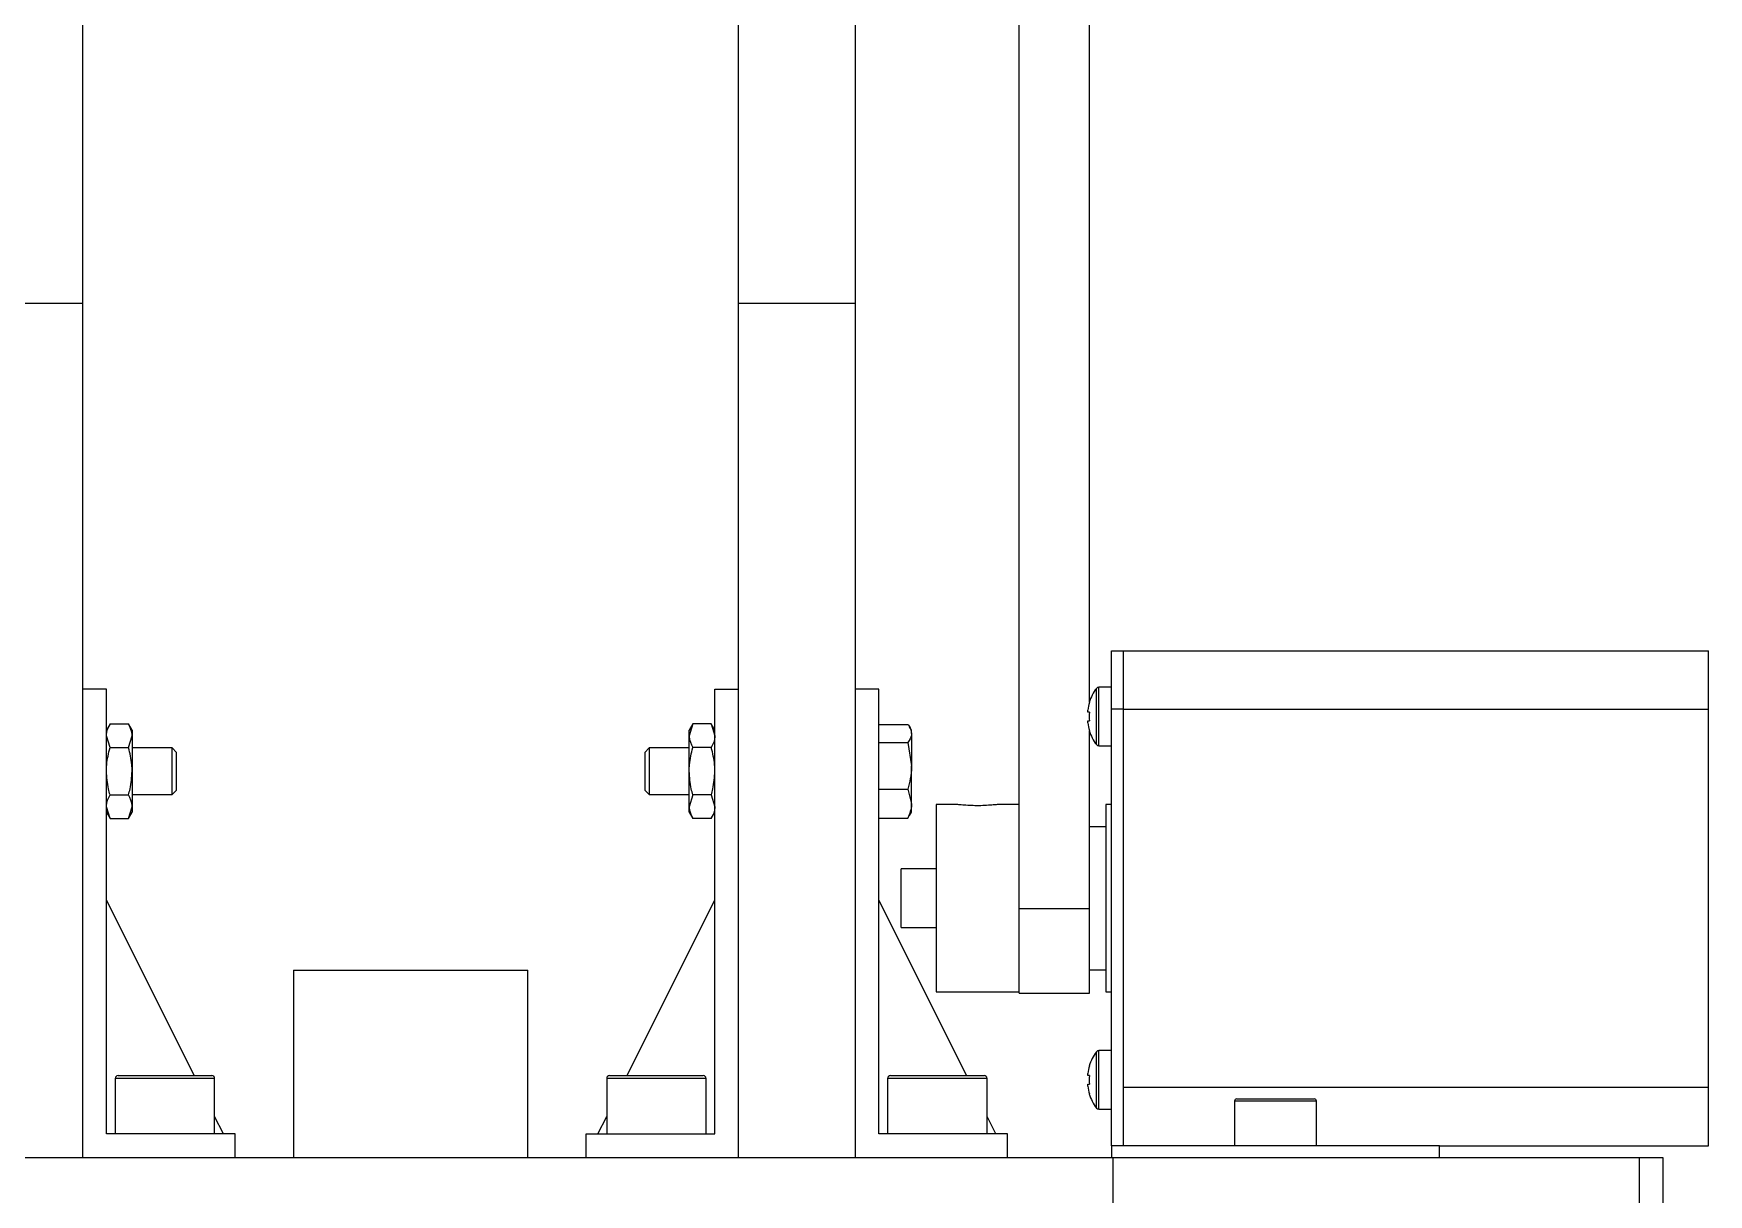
# Model space of a CAD drawing. Header units: millimetres. Extents: x -117 to 822, y -67 to 297.
# Drawn here: x 102.52 to 138.3, y 221 to 245.8 of the extents above; entities that cross this region are included whole.
import ezdxf

# ---------------------------------------------------------------- set-up
doc = ezdxf.new("R2010")
doc.units = ezdxf.units.MM

msp = doc.modelspace()

# ---------------------------------------------------------------- linework, layer by layer
at = {"color": 7, "linetype": 'Continuous', "lineweight": 25}
for p, q in [((125.0774, 231.521), (125.0774, 256.2078)), ((103.5774, 240.04), (103.5774, 256.0101)), ((123.5774, 227.1038), (123.5774, 255.7601)), ((120.0774, 240.04), (120.0774, 254.3851)), ((117.5774, 240.04), (117.5774, 252.0392)), ((101.0774, 240.04), (103.5774, 240.04)), ((103.5774, 221.79), (103.5774, 240.04)), ((117.5774, 240.04), (120.0774, 240.04)), ((117.5774, 221.79), (117.5774, 240.04)), ((120.0774, 221.79), (120.0774, 240.04)), ((125.5524, 232.615), (125.8024, 232.615)), ((125.5524, 231.365), (125.5524, 232.615)), ((125.8024, 231.365), (125.8024, 232.615)), ((125.8024, 232.615), (138.3024, 232.615)), ((138.3024, 231.365), (138.3024, 232.615)), ((104.0774, 231.79), (103.5774, 231.79)), ((104.0774, 222.29), (104.0774, 231.79)), ((117.0774, 231.79), (117.5774, 231.79)), ((117.0774, 222.29), (117.0774, 231.79)), ((120.5774, 231.79), (120.0774, 231.79)), ((120.5774, 222.29), (120.5774, 231.79)), ((125.5524, 231.8338), (125.2761, 231.8338)), ((125.0409, 231.3013), (125.0409, 231.3445)), ((125.0779, 231.3013), (125.0409, 231.3013)), ((125.074, 231.5106), (125.0779, 231.5086)), ((125.0774, 231.507), (125.0774, 231.5089)), ((125.0774, 231.2951), (125.0774, 231.3013)), ((125.8024, 231.365), (125.5524, 231.365)), ((125.5524, 222.04), (125.5524, 231.365)), ((125.8024, 223.29), (125.8024, 231.365)), ((125.8024, 231.365), (138.3024, 231.365)), ((125.8024, 222.04), (125.8024, 231.365)), ((138.3024, 223.29), (138.3024, 231.365)), ((104.1555, 231.0503), (104.0774, 230.915)), ((104.1555, 230.5451), (104.0774, 230.7977)), ((104.1555, 231.0503), (104.5492, 231.0503)), ((104.6274, 230.915), (104.5492, 231.0503)), ((104.5492, 230.5451), (104.6274, 230.7977)), ((104.6274, 230.915), (104.6274, 230.7977)), ((104.6274, 230.7977), (104.6274, 230.04)), ((116.6055, 231.0503), (116.5274, 230.915)), ((116.6055, 231.0503), (116.5274, 230.7977)), ((116.5274, 230.7977), (116.5274, 230.915)), ((116.5274, 230.04), (116.5274, 230.7977)), ((116.9992, 231.0503), (116.6055, 231.0503)), ((117.0774, 230.915), (116.9992, 231.0503)), ((116.9992, 231.0503), (117.0774, 230.7977)), ((120.5774, 231.0416), (121.1992, 231.0416)), ((121.2774, 230.915), (121.2359, 230.9867)), ((121.2774, 230.8487), (121.2774, 230.915)), ((121.2774, 230.8487), (121.2774, 230.155)), ((125.0409, 231.073), (125.0409, 231.1163)), ((125.0409, 231.1163), (125.0779, 231.1163)), ((125.0779, 230.909), (125.074, 230.907)), ((125.0774, 231.1163), (125.0774, 231.1224)), ((125.0774, 230.9087), (125.0774, 230.9106)), ((125.0774, 227.1038), (125.0774, 230.8965)), ((104.1555, 230.5451), (104.5492, 230.5451)), ((105.4799, 230.54), (104.6274, 230.54)), ((105.5774, 230.4425), (105.4799, 230.54)), ((105.4799, 230.04), (105.4799, 230.54)), ((105.5774, 230.04), (105.5774, 230.4425)), ((115.6749, 230.54), (115.5774, 230.4425)), ((115.5774, 230.4425), (115.5774, 229.6375)), ((116.5274, 230.54), (115.6749, 230.54)), ((115.6749, 230.54), (115.6749, 229.54)), ((116.9992, 230.5451), (116.6055, 230.5451)), ((120.5774, 230.6558), (121.1992, 230.6558)), ((121.1992, 230.6558), (121.2774, 230.155)), ((125.2761, 230.5838), (125.5524, 230.5838)), ((121.2774, 229.3463), (121.2774, 230.155)), ((104.6274, 230.04), (104.6274, 229.2822)), ((105.4799, 229.54), (105.4799, 230.04)), ((105.5774, 229.6375), (105.5774, 230.04)), ((116.5274, 229.2822), (116.5274, 230.04)), ((104.1555, 229.5348), (104.5492, 229.5348)), ((104.6274, 229.54), (105.4799, 229.54)), ((105.4799, 229.54), (105.5774, 229.6375)), ((115.5774, 229.6375), (115.6749, 229.54)), ((115.6749, 229.54), (116.5274, 229.54)), ((116.6055, 229.5348), (116.5274, 229.2822)), ((116.9992, 229.5348), (116.6055, 229.5348)), ((116.9992, 229.5348), (117.0774, 229.2822)), ((120.5774, 229.6542), (121.1992, 229.6542)), ((121.1992, 229.6542), (121.2774, 229.3463)), ((104.1555, 229.0296), (104.0774, 229.2822)), ((104.0774, 229.165), (104.1555, 229.0296)), ((104.1555, 229.0296), (104.5492, 229.0296)), ((104.5492, 229.0296), (104.6274, 229.2822)), ((104.5492, 229.0296), (104.6274, 229.165)), ((104.6274, 229.2822), (104.6274, 229.165)), ((116.5274, 229.165), (116.5274, 229.2822)), ((116.5274, 229.165), (116.6055, 229.0296)), ((116.9992, 229.0296), (116.6055, 229.0296)), ((116.9992, 229.0296), (117.0774, 229.165)), ((120.5774, 229.0384), (121.1992, 229.0384)), ((121.1992, 229.0384), (121.2283, 229.0972)), ((121.2359, 229.0932), (121.2774, 229.165)), ((121.2774, 229.165), (121.2774, 229.3463)), ((122.2306, 229.3275), (121.8024, 229.3275)), ((121.8024, 229.3275), (121.8024, 225.3275)), ((123.5774, 229.3275), (123.1486, 229.3275)), ((125.5524, 229.3275), (125.4274, 229.3275)), ((125.4274, 229.3275), (125.4274, 225.3275)), ((125.4274, 228.855), (125.0774, 228.855)), ((121.8024, 227.9525), (121.0524, 227.9525)), ((121.0524, 227.3275), (121.0524, 227.9525)), ((105.9524, 223.54), (104.0774, 227.29)), ((115.2024, 223.54), (117.0774, 227.29)), ((122.4524, 223.54), (120.5774, 227.29)), ((121.0524, 226.7025), (121.0524, 227.3275)), ((123.5774, 227.1038), (125.0774, 227.1038)), ((123.5774, 225.3), (123.5774, 227.1038)), ((125.0774, 225.3), (125.0774, 227.1038)), ((121.0524, 226.7025), (121.8024, 226.7025)), ((108.0774, 225.79), (108.0774, 221.79)), ((108.0774, 225.79), (113.0774, 225.79)), ((113.0774, 221.79), (113.0774, 225.79)), ((125.0774, 225.8), (125.4274, 225.8)), ((121.8024, 225.3275), (123.5774, 225.3275)), ((123.5774, 225.3), (125.0774, 225.3)), ((125.4274, 225.3275), (125.5524, 225.3275)), ((125.5524, 224.0711), (125.2761, 224.0711)), ((125.074, 223.7479), (125.0779, 223.746)), ((104.2649, 223.4775), (104.2649, 222.29)), ((104.3274, 223.54), (105.3274, 223.54)), ((105.3274, 223.54), (106.3274, 223.54)), ((106.3899, 222.29), (106.3899, 223.4775)), ((114.7649, 223.4775), (114.7649, 222.29)), ((114.8274, 223.54), (115.8274, 223.54)), ((115.8274, 223.54), (116.8274, 223.54)), ((116.8899, 222.29), (116.8899, 223.4775)), ((120.7649, 223.4775), (120.7649, 222.29)), ((120.8274, 223.54), (121.8274, 223.54)), ((121.8274, 223.54), (122.8274, 223.54)), ((122.8899, 222.29), (122.8899, 223.4775)), ((125.0409, 223.5386), (125.0409, 223.5819)), ((125.0779, 223.5386), (125.0409, 223.5386)), ((125.0409, 223.3104), (125.0409, 223.3536)), ((125.0409, 223.3536), (125.0779, 223.3536)), ((125.8024, 223.29), (138.3024, 223.29)), ((138.3024, 222.04), (138.3024, 223.29)), ((125.0779, 223.1463), (125.074, 223.1444)), ((128.1774, 222.99), (128.1774, 222.04)), ((128.2274, 223.04), (129.8774, 223.04)), ((129.9274, 222.04), (129.9274, 222.99)), ((106.5774, 222.29), (106.3899, 222.665)), ((114.5774, 222.29), (114.7649, 222.665)), ((123.0774, 222.29), (122.8899, 222.665)), ((125.2761, 222.8211), (125.5524, 222.8211)), ((106.8274, 222.29), (104.0774, 222.29)), ((106.8274, 221.79), (106.8274, 222.29)), ((114.3274, 222.29), (117.0774, 222.29)), ((114.3274, 221.79), (114.3274, 222.29)), ((123.3274, 222.29), (120.5774, 222.29)), ((123.3274, 221.79), (123.3274, 222.29)), ((125.5524, 222.04), (125.5524, 221.79)), ((132.5524, 222.04), (125.5524, 222.04)), ((132.5524, 222.04), (138.3024, 222.04)), ((132.5524, 221.79), (132.5524, 222.04)), ((95.5774, 221.79), (125.5774, 221.79)), ((125.5773, 221.79), (132.5524, 221.79)), ((125.5774, 221.79), (125.5774, 220.04)), ((132.5524, 221.79), (136.8274, 221.79)), ((136.8274, 220.04), (136.8274, 221.79)), ((136.8274, 221.79), (137.3274, 221.79)), ((137.3274, 221.79), (137.3274, 220.04))]:
    msp.add_line(p, q, dxfattribs=at)
at = {"color": 8, "linetype": 'Continuous', "lineweight": 25}
for p, q in [((125.2282, 231.2088), (125.2282, 231.8099)), ((125.2761, 231.2088), (125.2761, 231.8338)), ((125.2282, 230.6077), (125.2282, 231.2088)), ((125.2761, 230.5838), (125.2761, 231.2088)), ((125.2282, 223.4461), (125.2282, 224.0472)), ((125.2761, 223.4461), (125.2761, 224.0711)), ((105.3274, 223.4775), (104.2649, 223.4775)), ((106.3899, 223.4775), (105.3274, 223.4775)), ((115.8274, 223.4775), (114.7649, 223.4775)), ((116.8899, 223.4775), (115.8274, 223.4775)), ((121.8274, 223.4775), (120.7649, 223.4775)), ((122.8899, 223.4775), (121.8274, 223.4775)), ((125.2282, 222.8451), (125.2282, 223.4461)), ((125.2761, 222.8211), (125.2761, 223.4461)), ((129.9274, 222.99), (128.1774, 222.99))]:
    msp.add_line(p, q, dxfattribs=at)
at = {"color": 7, "linetype": 'Continuous', "lineweight": 25}
for centre, radius, start, end in [((126.0274, 231.2088), 1, 143.05387, 162.43676), ((125.2761, 231.7738), 0.06, 90, 143.05387), ((126.0274, 231.2088), 0.9957, 162.47555, 172.16395), ((126.1772, 231.2088), 1.1033, 175.19059, 184.80941), ((126.0274, 231.2088), 0.9957, 187.83605, 197.52445), ((126.0274, 231.2088), 1, 197.56324, 216.94613), ((125.2761, 230.6438), 0.06, 216.94613, 270), ((126.0274, 223.4461), 1, 143.05387, 162.43676), ((125.2761, 224.0111), 0.06, 90, 143.05387), ((126.0274, 223.4461), 0.9957, 162.47555, 172.16395), ((104.3274, 223.4775), 0.0625, 90, 180), ((106.3274, 223.4775), 0.0625, 0, 90), ((114.8274, 223.4775), 0.0625, 90, 180), ((116.8274, 223.4775), 0.0625, 0, 90), ((120.8274, 223.4775), 0.0625, 90, 180), ((122.8274, 223.4775), 0.0625, 0, 90), ((126.0274, 223.4461), 0.9957, 187.83605, 197.52445), ((126.1772, 223.4461), 1.1033, 175.19059, 184.80941), ((126.0274, 223.4461), 1, 197.56324, 216.94613), ((128.2274, 222.99), 0.05, 90, 180), ((129.8774, 222.99), 0.05, 0, 90), ((125.2761, 222.8811), 0.06, 216.94613, 270)]:
    msp.add_arc(centre, radius, start, end, dxfattribs=at)
for points, knots in [([(104.0774, 230.7977), (104.0774, 230.8037), (104.0785, 230.889), (104.1184, 230.9726), (104.1555, 231.0503)], [0, 0, 0, 0, 0.0701742, 1, 1, 1, 1]), ([(104.6274, 230.7977), (104.6273, 230.8037), (104.6262, 230.889), (104.5863, 230.9726), (104.5492, 231.0503)], [0, 0, 0, 0, 0.0701742, 1, 1, 1, 1]), ([(116.5274, 230.7977), (116.5274, 230.7918), (116.5285, 230.7065), (116.5684, 230.6229), (116.6055, 230.5451)], [0, 0, 0, 0, 0.0701742, 1, 1, 1, 1]), ([(117.0774, 230.7977), (117.0773, 230.7918), (117.0762, 230.7065), (117.0363, 230.6229), (116.9992, 230.5451)], [0, 0, 0, 0, 0.0701742, 1, 1, 1, 1]), ([(121.1992, 231.0416), (121.2084, 231.0291), (121.2545, 230.9663), (121.2672, 230.901), (121.2774, 230.8487)], [0, 0, 0, 0, 0.1982747, 1, 1, 1, 1]), ([(121.2774, 230.8487), (121.2766, 230.8342), (121.273, 230.7689), (121.2315, 230.7053), (121.1992, 230.6558)], [0, 0, 0, 0, 0.2218685, 1, 1, 1, 1]), ([(104.0774, 230.04), (104.0785, 230.0859), (104.0828, 230.2569), (104.1248, 230.4234), (104.1555, 230.5451)], [0, 0, 0, 0, 0.2686336, 1, 1, 1, 1]), ([(104.6274, 230.04), (104.6262, 230.0859), (104.6219, 230.2569), (104.5799, 230.4234), (104.5492, 230.5451)], [0, 0, 0, 0, 0.2686336, 1, 1, 1, 1]), ([(116.5274, 230.04), (116.5285, 230.0859), (116.5328, 230.2569), (116.5748, 230.4234), (116.6055, 230.5451)], [0, 0, 0, 0, 0.2686336, 1, 1, 1, 1]), ([(117.0774, 230.04), (117.0762, 230.0859), (117.0719, 230.2569), (117.0299, 230.4234), (116.9992, 230.5451)], [0, 0, 0, 0, 0.2686336, 1, 1, 1, 1]), ([(121.2774, 230.155), (121.2773, 230.1431), (121.2762, 229.974), (121.2363, 229.8083), (121.1992, 229.6542)], [0, 0, 0, 0, 0.0701742, 1, 1, 1, 1]), ([(104.1555, 229.5348), (104.1437, 229.5772), (104.0979, 229.7419), (104.0861, 229.9129), (104.0774, 230.04)], [0, 0, 0, 0, 0.2575513, 1, 1, 1, 1]), ([(104.5492, 229.5348), (104.561, 229.5772), (104.6068, 229.7419), (104.6186, 229.9129), (104.6274, 230.04)], [0, 0, 0, 0, 0.2575513, 1, 1, 1, 1]), ([(116.6055, 229.5348), (116.5937, 229.5772), (116.5479, 229.7419), (116.5361, 229.9129), (116.5274, 230.04)], [0, 0, 0, 0, 0.2575513, 1, 1, 1, 1]), ([(116.9992, 229.5348), (117.011, 229.5772), (117.0568, 229.7419), (117.0686, 229.9129), (117.0774, 230.04)], [0, 0, 0, 0, 0.2575513, 1, 1, 1, 1]), ([(104.0774, 229.2822), (104.0774, 229.2882), (104.0785, 229.3735), (104.1184, 229.4571), (104.1555, 229.5348)], [0, 0, 0, 0, 0.0701742, 1, 1, 1, 1]), ([(104.6274, 229.2822), (104.6273, 229.2882), (104.6262, 229.3735), (104.5863, 229.4571), (104.5492, 229.5348)], [0, 0, 0, 0, 0.0701742, 1, 1, 1, 1]), ([(116.5274, 229.2822), (116.5274, 229.2762), (116.5285, 229.1909), (116.5684, 229.1073), (116.6055, 229.0296)], [0, 0, 0, 0, 0.0701742, 1, 1, 1, 1]), ([(117.0774, 229.2822), (117.0773, 229.2762), (117.0762, 229.1909), (117.0363, 229.1073), (116.9992, 229.0296)], [0, 0, 0, 0, 0.0701742, 1, 1, 1, 1]), ([(121.2774, 229.3463), (121.2773, 229.339), (121.2762, 229.235), (121.2363, 229.1331), (121.1992, 229.0384)], [0, 0, 0, 0, 0.0701742, 1, 1, 1, 1]), ([(123.1486, 229.327), (123.1473, 229.3271), (123.1324, 229.3291), (123.0555, 229.3216), (122.9243, 229.3109), (122.76, 229.3024), (122.5907, 229.3034), (122.4352, 229.3122), (122.3052, 229.3242), (122.2551, 229.3262), (122.2306, 229.3271)], [0, 0, 0, 0, 0.0127523, 0.1532861, 0.2976163, 0.4425998, 0.5837441, 0.7226177, 0.8642405, 1, 1, 1, 1])]:
    msp.add_open_spline(points, degree=3, knots=knots, dxfattribs=at)

doc.saveas('drawing.dxf')
